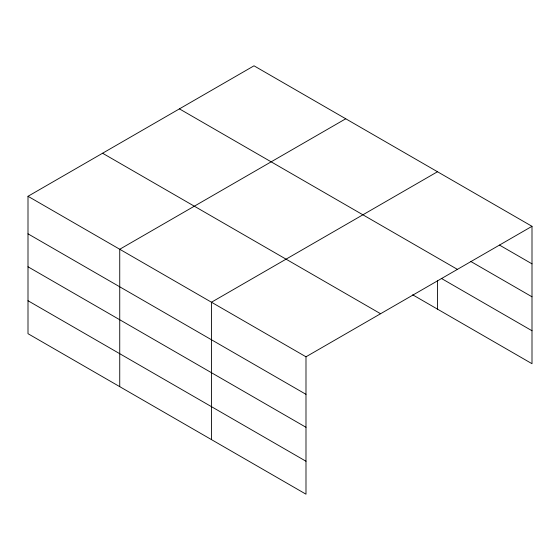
<?xml version="1.0" encoding="UTF-8"?>
<svg xmlns="http://www.w3.org/2000/svg" width="560" height="560" viewBox="0 0 560 560"><rect width="100%" height="100%" fill="white"/><g stroke="black" fill="none" stroke-linecap="round" stroke-linejoin="round"><path stroke-width="0.84" d="M305.991 427.287L305.991 356.797L28 196.294L28 333.69L305.991 494.186L305.991 427.287L28 266.784M28 196.294L254.009 65.814L532 226.31L532 363.706L412.671 294.805M345.744 118.776L119.735 249.263L119.735 386.652M437.479 171.745L211.477 302.225L211.477 439.614M305.991 356.797L532 226.31M499.485 245.077L532 263.851M470.75 261.443L532 296.8M179.424 108.871L457.415 269.374M441.266 278.362L532 330.75M102.585 153.237L380.576 313.733M28 233.835L305.991 394.331M28 300.734L305.991 461.237M437.479 280.518L437.479 309.134"/></g></svg>
